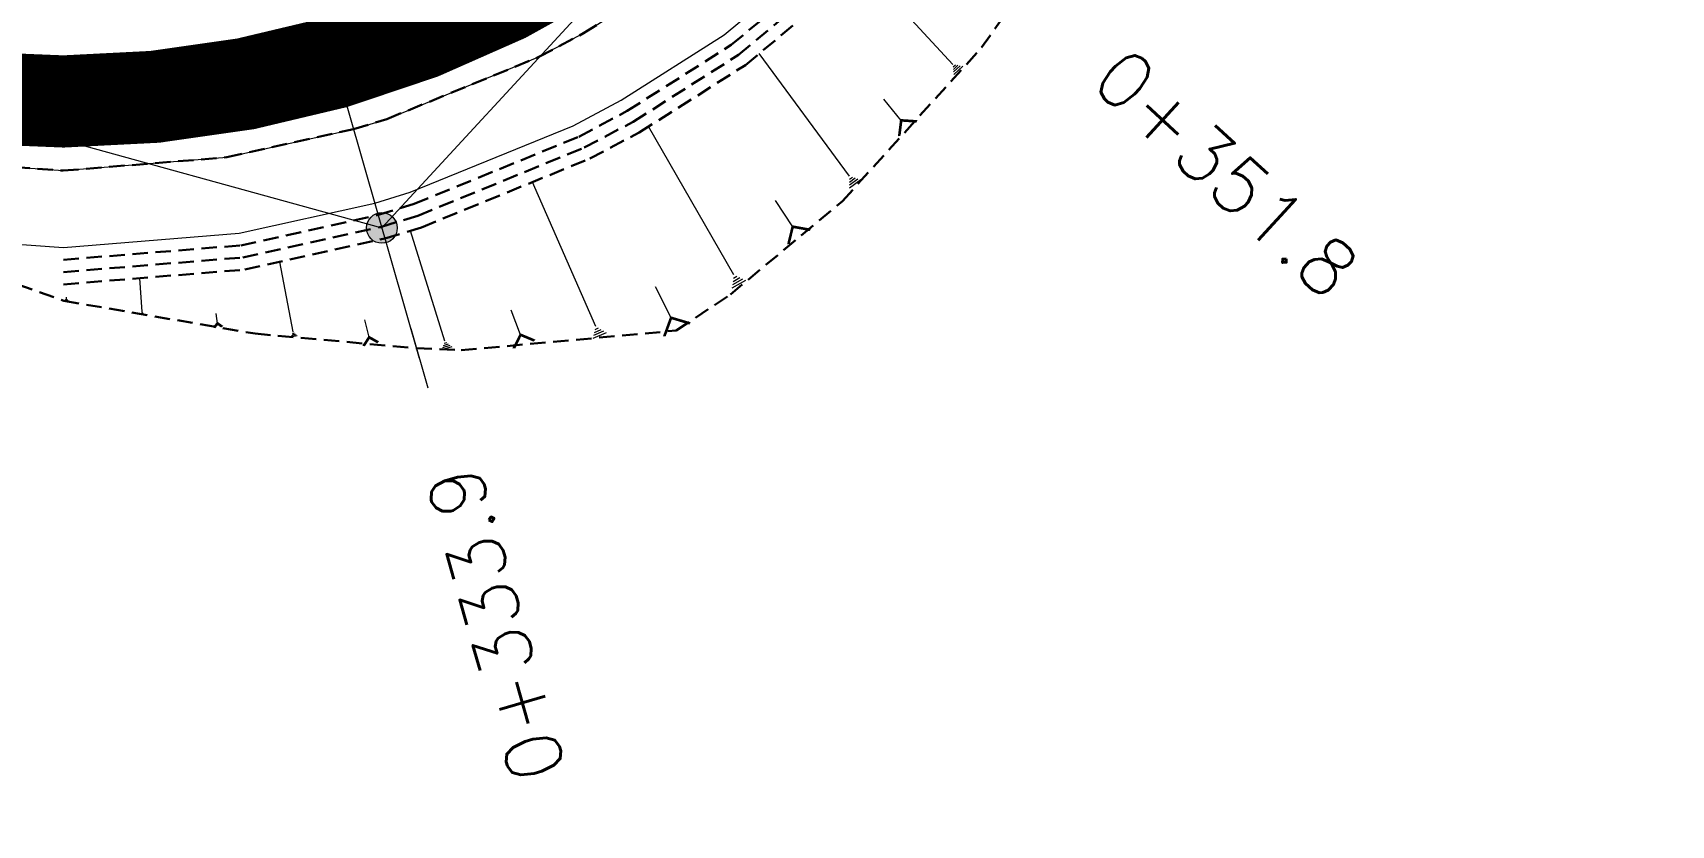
# Model space of a CAD drawing. Header units: metres. Extents: x 544752 to 548977, y 1840603 to 1844608.
# Drawn here: x 545363.2 to 545416.4, y 1844260.9 to 1844286.7 of the extents above; entities that cross this region are included whole.
import ezdxf

# ---------------------------------------------------------------- set-up
doc = ezdxf.new("R2010")
doc.units = ezdxf.units.M
doc.header["$MEASUREMENT"] = 0
for name, pattern in [('ACAD_ISO02W100', [15, 12, -3]), ('Anordnung Grundriss$0$GESTRICHELT', [0.75, 0.5, -0.25]), ('HIDDEN', [0.375, 0.25, -0.125])]:
    doc.linetypes.add(name, pattern=pattern)
doc.layers.add('C-ROAD', color=7, linetype='Continuous')
for name, color, linetype, lineweight in [('C-ROAD-CORR', 5, 'Continuous', 0), ('C-ROAD-SAMP', 150, 'HIDDEN', 0), ('C-ROAD-SAMP-TEXT', 11, 'Continuous', 0), ('C-ROAD-STAN', 11, 'Continuous', 0), ('C-TOPO-FEAT', 94, 'Continuous', 5)]:
    doc.layers.add(name, color=color, linetype=linetype, lineweight=lineweight)

# ---------------------------------------------------------------- blocks, each defined once
blk = doc.blocks.new('STA')
blk.add_circle((0, 0), 0.03600344113496039)
blk = doc.blocks.new('PI')
h = blk.add_hatch(color=256)
h.dxf.hatch_style = 1
h.paths.add_polyline_path([(0.01097384885793593, 0, 1), (-0.01097384885793593, 0, 1)])
at = {"xscale": 0.3048, "yscale": 0.3048, "zscale": 0.3048}
blk.add_blockref('STA', (0, 0), dxfattribs=at)

msp = doc.modelspace()

# ---------------------------------------------------------------- linework, layer by layer
at = {"layer": 'C-ROAD', "color": 3, "linetype": 'Continuous', "lineweight": 13}
for p, q in [((545374.5303801158, 1844280.333335138), (545387.9890117126, 1844294.97161803)), ((545355.3607934156, 1844285.619263271), (545374.5303801158, 1844280.333335138))]:
    msp.add_line(p, q, dxfattribs=at)
at = {"layer": 'C-ROAD', "color": 1, "linetype": 'ACAD_ISO02W100', "lineweight": -3, "ltscale": 0.1, "const_width": 3, "flags": 128}
msp.add_lwpolyline([(545355.3607934156, 1844285.619263271, 0.2811820190405089), (545387.9890117125, 1844294.97161803)], format="xyb", dxfattribs=at)
at = {"layer": 'C-ROAD-CORR', "color": 160, "linetype": 'Continuous'}
for p, q in [((545393.08976915, 1844285.655352985, 810.7981022884683), (545390.1613604098, 1844288.813791683, 806.4832484004131)), ((545389.7326366996, 1844282.013126721, 811.1940478806265), (545386.7978266838, 1844286.007374299, 806.2317221300742)), ((545393.0982767417, 1844285.57394191, 810.8637033352912), (545393.1703059078, 1844285.640725172, 810.8637033352912)), ((545393.1067843334, 1844285.492530835, 810.9293043821142), (545393.2508426657, 1844285.626097359, 810.9293043821142)), ((545393.1152919251, 1844285.41111976, 810.9949054289372), (545393.3313794234, 1844285.611469546, 810.9949054289372)), ((545393.1237995168, 1844285.329708685, 811.0605064757601), (545393.4119161812, 1844285.596841733, 811.0605064757601)), ((545391.4104550015, 1844283.833193242, 810.9963294227363), (545390.8421006277, 1844284.521577669, 810.1006843963884)), ((545385.9716740727, 1844278.804505744, 811.5557843790149), (545383.1970275703, 1844283.63318195, 805.9839370565599)), ((545381.4889477725, 1844277.12669279, 810.8905374545285), (545379.4298570665, 1844281.827221363, 805.748428042516)), ((545389.7289333538, 1844281.636234909, 811.4959288732881), (545390.0934159023, 1844281.904041802, 811.4959288732881)), ((545389.7298591902, 1844281.730457862, 811.4204586251227), (545390.0032211017, 1844281.931313032, 811.4204586251227)), ((545389.7307850267, 1844281.824680815, 811.3449883769573), (545389.913026301, 1844281.958584262, 811.3449883769573)), ((545389.7317108631, 1844281.918903768, 811.2695181287919), (545389.8228315003, 1844281.985855491, 811.2695181287919)), ((545387.8835021135, 1844280.374581726, 811.3777042946366), (545387.3291706857, 1844281.225531875, 810.3606229485167)), ((545376.5797784101, 1844276.646903344, 809.2770658242947), (545375.4610146666, 1844280.241576895, 805.5120558236912)), ((545371.6492655437, 1844276.952622573, 807.6012368547185), (545371.2153128578, 1844279.230322284, 805.281012942839)), ((545366.7353417965, 1844277.607181364, 806.1416747779989), (545366.6600086322, 1844278.699242168, 805.0465235368081)), ((545383.9298487268, 1844277.411063747, 811.673798249372), (545383.4261051768, 1844278.41286317, 810.5524531836256)), ((545385.9201369275, 1844278.384006569, 811.8948686225932), (545386.3609228799, 1844278.637290315, 811.8948686225932)), ((545385.9330212139, 1844278.489131362, 811.8100975616986), (545386.263610678, 1844278.679094172, 811.8100975616986)), ((545385.9459055001, 1844278.594256156, 811.725326500804), (545386.1662984763, 1844278.720898029, 811.725326500804)), ((545385.9587897864, 1844278.69938095, 811.6405554399095), (545386.0689862744, 1844278.762701886, 811.6405554399095)), ((545364.2768012575, 1844277.986269071, 805.4444027149061), (545364.276135211, 1844278.086362732, 805.3443197863379)), ((545366.690080876, 1844277.537282152, 806.2083235939998), (545366.7897719827, 1844277.544159101, 806.2083235939998)), ((545366.7013961062, 1844277.554756955, 806.1916613899996), (545366.7761644361, 1844277.559914667, 806.1916613899996)), ((545366.7127113363, 1844277.572231758, 806.1749991859994), (545366.7625568896, 1844277.575670233, 806.1749991859994)), ((545366.7240265664, 1844277.589706561, 806.1583369819991), (545366.7489493431, 1844277.591425799, 806.1583369819991)), ((545369.1886714343, 1844277.227659809, 806.8386926947413), (545369.1470410271, 1844277.547916639, 806.515486883401)), ((545374.1159897144, 1844276.776279608, 808.4261327316128), (545373.9738588415, 1844277.342550224, 807.8417858678399)), ((545379.0373002599, 1844276.858317537, 810.092111601991), (545378.7362444632, 1844277.663128449, 809.2312711785162)), ((545371.5717218174, 1844276.794217524, 807.7424247129898), (545371.7796221471, 1844276.833827182, 807.7424247129898)), ((545371.5911077489, 1844276.833818786, 807.707127748422), (545371.7470329963, 1844276.86352603, 807.707127748422)), ((545371.6104936806, 1844276.873420048, 807.6718307838541), (545371.7144438453, 1844276.893224877, 807.6718307838541)), ((545371.6298796121, 1844276.91302131, 807.6365338192863), (545371.6818546945, 1844276.922923725, 807.6365338192863)), ((545381.3997864034, 1844276.746963607, 811.2032127091194), (545381.8285226042, 1844276.934773704, 811.2032127091194)), ((545381.4220767457, 1844276.841895903, 811.1250438954717), (545381.7436288963, 1844276.982753475, 811.1250438954717)), ((545381.444367088, 1844276.936828198, 811.0468750818239), (545381.6587351883, 1844277.030733247, 811.0468750818239)), ((545381.4666574303, 1844277.031760494, 810.9687062681762), (545381.5738414804, 1844277.078713018, 810.9687062681762)), ((545376.4837707662, 1844276.377018508, 809.5062442713937), (545376.8119857119, 1844276.479168252, 809.5062442713937)), ((545376.5077726772, 1844276.444489717, 809.448949659619), (545376.7539338864, 1844276.521102025, 809.448949659619)), ((545376.5317745882, 1844276.511960926, 809.3916550478442), (545376.695882061, 1844276.563035798, 809.3916550478442)), ((545376.5557764992, 1844276.579432135, 809.3343604360695), (545376.6378302355, 1844276.604969571, 809.3343604360695))]:
    msp.add_line(p, q, dxfattribs=at)
at = {"layer": 'C-ROAD-CORR', "color": 5, "linetype": 'Anordnung Grundriss$0$GESTRICHELT', "lineweight": 30, "extrusion": (-0.4509394078726398, 0.5461727402854621, 0.7059383742201172), "const_width": 0.1, "elevation": 761931.5887802178}
msp.add_lwpolyline([(-1594777.761465605, -758274.2821274888), (-1594777.388279239, -758274.7797093104), (-1594777.015092873, -758274.282127489)], dxfattribs=at)
at = {"layer": 'C-ROAD-CORR', "color": 5, "linetype": 'Anordnung Grundriss$0$GESTRICHELT', "lineweight": 30, "extrusion": (-0.3862441609978812, 0.5929206067722774, 0.7065837545258433), "const_width": 0.1, "elevation": 883432.2595781549}
msp.add_lwpolyline([(-1463639.738754409, -880979.6281584965), (-1463639.314043301, -880980.1944399736), (-1463638.889332193, -880979.6281584963)], dxfattribs=at)
at = {"layer": 'C-ROAD-CORR', "color": 5, "linetype": 'Anordnung Grundriss$0$GESTRICHELT', "lineweight": 30, "extrusion": (-0.004704845154014281, 0.7070453907481239, 0.7071525152708642), "const_width": 0.1, "elevation": 1301991.967010188}
msp.add_lwpolyline([(-557624.2297741455, -1301021.203294977), (-557624.1879011431, -1301021.259125646), (-557624.1460281407, -1301021.203294977)], dxfattribs=at)
at = {"layer": 'C-ROAD-CORR', "color": 5, "linetype": 'Anordnung Grundriss$0$GESTRICHELT', "lineweight": 30, "extrusion": (-0.3176650966743725, 0.6317434947277993, 0.707099033533471), "const_width": 0.1, "elevation": 992434.7518711914}
msp.add_lwpolyline([(-1315777.863047735, -991264.511399581), (-1315777.393980906, -991265.1368220188), (-1315776.924914077, -991264.511399581)], dxfattribs=at)
at = {"layer": 'C-ROAD-CORR', "color": 5, "linetype": 'Anordnung Grundriss$0$GESTRICHELT', "lineweight": 30, "extrusion": (-0.09118631523713171, 0.7014834109887806, 0.7068281828146215), "const_width": 0.1, "elevation": 1244569.970035905}
msp.add_lwpolyline([(-778557.8841111735, -1242449.060917581), (-778557.7490357413, -1242449.241018157), (-778557.6139603092, -1242449.060917581)], dxfattribs=at)
at = {"layer": 'C-ROAD-CORR', "color": 5, "linetype": 'Anordnung Grundriss$0$GESTRICHELT', "lineweight": 30, "extrusion": (-0.1722158961134369, 0.6861338389677208, 0.7067970289618257), "const_width": 0.1, "elevation": 1172070.005714248}
msp.add_lwpolyline([(-977943.9499801421, -1169900.703339668), (-977943.7057933756, -1169901.028922023), (-977943.4616066092, -1169900.703339668)], dxfattribs=at)
at = {"layer": 'C-ROAD-CORR', "color": 5, "linetype": 'Anordnung Grundriss$0$GESTRICHELT', "lineweight": 30, "extrusion": (-0.2479670417725759, 0.6628890167661677, 0.7064633731803376), "const_width": 0.1, "elevation": 1087887.147136337}
msp.add_lwpolyline([(-1156971.194231261, -1084764.990010747), (-1156970.834909366, -1084765.469106608), (-1156970.475587471, -1084764.990010747)], dxfattribs=at)
at = {"layer": 'C-ROAD-SAMP', "color": 1, "linetype": 'Continuous', "lineweight": 13}
msp.add_lwpolyline([(545370.234375942, 1844295.321107266), (545372.9897595611, 1844285.708206502), (545375.7451431802, 1844276.095305737)], dxfattribs=at)
at = {"layer": 'C-ROAD-SAMP-TEXT', "color": 1, "linetype": 'Continuous', "lineweight": -3}
msp.add_line((545373.265297923, 1844284.746916425), (545372.7142211992, 1844286.669496578), dxfattribs=at)
at = {"layer": 'C-ROAD-SAMP-TEXT', "color": 4, "linetype": 'Continuous', "lineweight": 5}
msp.add_line((545375.4696048184, 1844277.056595813), (545376.0206815422, 1844275.134015661), dxfattribs=at)

# ---------------------------------------------------------------- block references
at = {"layer": 'C-ROAD-STAN', "color": 3, "linetype": 'Continuous', "lineweight": -3, "xscale": 45.56286554269575, "yscale": 45.56286554269575, "zscale": 45.56286554269575, "rotation": 334.5}
msp.add_blockref('PI', (545374.5303801158, 1844280.333335138), dxfattribs=at)

# ---------------------------------------------------------------- texts
at = {"layer": 'C-ROAD-SAMP-TEXT', "color": 1, "linetype": 'Continuous', "lineweight": -3, "char_height": 1.8, "attachment_point": 5, "bg_fill": 3, "box_fill_scale": 1.416666666666667, "bg_fill_color": 256, "bg_fill_true_color": 13158600, "bg_fill_transparency": 0}
for s, insert, width, rotation in [('{\\Fsimplex.shx|c0;0+351.8}', (545401.9757892113, 1844282.11198914), 10.908, 317.40415609894615), ('{\\Fsimplex.shx|c0;0+333.9}', (545378.2249884375, 1844267.443695049), 11.16771428571429, 105.99409957837537)]:
    msp.add_mtext(s, dxfattribs=dict(at, insert=insert, width=width, rotation=rotation))

# ---------------------------------------------------------------- next in the draw order: linework, layer by layer
at = {"layer": 'C-ROAD-CORR', "color": 150, "linetype": 'Anordnung Grundriss$0$GESTRICHELT', "lineweight": 30}
msp.add_polyline3d([(545359.1784190923, 1844284.80915305, 804.8051171396083), (545364.1604337165, 1844284.447970328, 805.0887512805433), (545369.1390761898, 1844284.852991063, 805.3869833159475), (545372.9897595611, 1844285.708206502, 805.6327130801676), (545373.9972022679, 1844286.014685379, 805.699813245821), (545378.620503379, 1844287.905719358, 806.0272410701639), (545379.9783231746, 1844288.627604192, 806.1308889572535), (545382.9001962317, 1844290.481598191, 806.365767404655), (545386.7355824149, 1844293.681713111, 806.7049842872627), (545387.9890117126, 1844294.97161803, 806.8270224801619), (545390.155640898, 1844297.328152624, 807.0442011698705), (545393.5397537639, 1844301.008883545, 807.3834180524781), (545396.9238666297, 1844304.689614465, 807.7226349350858), (545400.3079794956, 1844308.370345386, 808.0618518176935), (545403.6920923615, 1844312.051076307, 808.4010687003013), (545407.0762052274, 1844315.731807228, 808.740285582909), (545410.4603180933, 1844319.412538148, 809.0795024655167), (545412.6271722679, 1844321.769317451, 809.2967037077062)], dxfattribs=at)
msp.add_polyline3d([(545359.1784190923, 1844284.80915305, 804.8051171396083), (545364.1604337165, 1844284.447970328, 805.0887512805433), (545369.1390761898, 1844284.852991063, 805.3869833159475), (545372.9897595611, 1844285.708206502, 805.6327130801676), (545373.9972022679, 1844286.014685379, 805.699813245821), (545378.620503379, 1844287.905719358, 806.0272410701639), (545379.9783231746, 1844288.627604192, 806.1308889572535), (545382.9001962317, 1844290.481598191, 806.365767404655), (545386.7355824149, 1844293.681713111, 806.7049842872627), (545387.9890117126, 1844294.97161803, 806.8270224801619), (545390.155640898, 1844297.328152624, 807.0442011698705), (545393.5397537639, 1844301.008883545, 807.3834180524781), (545396.9238666297, 1844304.689614465, 807.7226349350858), (545400.3079794956, 1844308.370345386, 808.0618518176935), (545403.6920923615, 1844312.051076307, 808.4010687003013), (545407.0762052274, 1844315.731807228, 808.740285582909), (545410.4603180933, 1844319.412538148, 809.0795024655167), (545412.6271722679, 1844321.769317451, 809.2967037077062)], dxfattribs=at)
at = {"layer": 'C-ROAD-CORR', "color": 5, "linetype": 'Anordnung Grundriss$0$GESTRICHELT', "lineweight": 30}
msp.add_polyline3d([(545358.8440911107, 1844282.584130623, 804.7376171396083), (545364.170336133, 1844282.197992119, 805.0212512805433), (545369.4929760069, 1844282.630997607, 805.3194833159475), (545373.6097208755, 1844283.545303829, 805.5652130801676), (545374.6867724513, 1844283.872958748, 805.632313245821), (545379.6295187874, 1844285.894652998, 805.9597410701639), (545381.0811566233, 1844286.666416189, 806.0633889572536), (545384.2049153835, 1844288.648511195, 806.298267404655), (545388.3053061105, 1844292.069736833, 806.6374842872627), (545389.645340627, 1844293.448767241, 806.7595224801619), (545391.8119698124, 1844295.805301834, 806.9767011698705), (545395.1960826783, 1844299.486032755, 807.3159180524781), (545398.580195544, 1844303.166763676, 807.6551349350858), (545401.96430841, 1844306.847494597, 807.9943518176935), (545405.3484212758, 1844310.528225517, 808.3335687003013), (545408.7325341417, 1844314.208956438, 808.672785582909), (545412.1166470076, 1844317.889687359, 809.0120024655167), (545414.2835011822, 1844320.246466662, 809.2292037077062)], dxfattribs=at)
at = {"layer": 'C-ROAD-CORR', "color": 160, "linetype": 'Anordnung Grundriss$0$GESTRICHELT', "lineweight": 30}
msp.add_polyline3d([(545358.8440911107, 1844282.584130623, 804.5876171396084), (545364.170336133, 1844282.197992119, 804.8712512805433), (545369.4929760069, 1844282.630997607, 805.1694833159476), (545373.6097208755, 1844283.545303829, 805.4152130801676), (545374.6867724513, 1844283.872958748, 805.482313245821), (545379.6295187874, 1844285.894652998, 805.8097410701639), (545381.0811566233, 1844286.666416189, 805.9133889572536), (545384.2049153835, 1844288.648511195, 806.148267404655), (545388.3053061105, 1844292.069736833, 806.4874842872628), (545389.645340627, 1844293.448767241, 806.6095224801619), (545391.8119698124, 1844295.805301834, 806.8267011698705), (545395.1960826783, 1844299.486032755, 807.1659180524781), (545398.580195544, 1844303.166763676, 807.5051349350858), (545401.96430841, 1844306.847494597, 807.8443518176936), (545405.3484212758, 1844310.528225517, 808.1835687003013), (545408.7325341417, 1844314.208956438, 808.522785582909), (545412.1166470076, 1844317.889687359, 808.8620024655168), (545414.2835011822, 1844320.246466662, 809.0792037077063)], dxfattribs=at)
at = {"layer": 'C-ROAD-CORR', "color": 11, "linetype": 'Anordnung Grundriss$0$GESTRICHELT', "lineweight": 30}
msp.add_polyline3d([(545358.4583923356, 1844280.017224853, 804.5738029774376), (545364.1889796711, 1844277.961899401, 805.4573850244581), (545370.4065039693, 1844276.895325939, 807.3274487788847), (545375.6524984706, 1844276.418521856, 809.1789814605318), (545377.1077591198, 1844276.353649263, 809.7317557317725), (545384.0953175329, 1844276.993879476, 812.118010383364), (545385.8601383045, 1844278.167869511, 812.0134639083801), (545389.5011733755, 1844281.20744494, 811.6317123037185), (545394.0222087466, 1844286.19895113, 811.0319397617918), (545395.4000689809, 1844288.157793605, 810.7768941896488), (545397.299157713, 1844290.760308443, 810.6306390137495), (545400.1932604483, 1844294.891561182, 810.3042134720845), (545403.1327903159, 1844298.981047612, 810.0394973210938), (545406.0497623094, 1844303.091274052, 809.744137970836), (545409.0060645883, 1844307.165339705, 809.5022058965925), (545411.9446907537, 1844311.255657011, 809.2362621330541), (545414.8836440899, 1844315.345673513, 808.9707628066708), (545416.4392612018, 1844318.264432285, 808.8435769613018)], dxfattribs=at)
at = {"layer": 'C-ROAD-CORR', "color": 92, "linetype": 'Anordnung Grundriss$0$GESTRICHELT', "lineweight": 30}
for points in [[(545364.1830992476, 1844279.298020205, 804.5212512805433), (545369.9491135491, 1844279.76709493, 804.8194833159475), (545374.408782125, 1844280.757562608, 805.0652130801676), (545375.5755517989, 1844281.11251109, 805.132313245821), (545380.9300275359, 1844283.302611911, 805.4597410701639), (545382.5025864015, 1844284.138662762, 805.5633889572536), (545385.8865534014, 1844286.285865733, 805.798267404655), (545390.3285055405, 1844289.99207852, 806.1374842872627), (545391.780164561, 1844291.485981779, 806.2595224801619), (545393.9467937464, 1844293.842516372, 806.4767011698705), (545397.3309066123, 1844297.523247293, 806.8159180524781), (545400.7150194781, 1844301.203978214, 807.1551349350858), (545404.099132344, 1844304.884709134, 807.4943518176935), (545407.4832452099, 1844308.565440055, 807.8335687003013), (545410.8673580758, 1844312.246170976, 808.172785582909), (545414.2514709417, 1844315.926901897, 808.5120024655167)], [(545364.1848596772, 1844278.898024078, 804.5212512805433), (545370.0120290722, 1844279.372073871, 804.8194833159475), (545374.5189974698, 1844280.373046577, 805.0652130801676), (545375.6981420537, 1844280.731759689, 805.132313245821), (545381.109408053, 1844282.945089002, 805.4597410701639), (545382.6986456813, 1844283.790007117, 805.5633889572536), (545386.1185034729, 1844285.959983601, 805.798267404655), (545390.6075675308, 1844289.705504959, 806.1374842872627), (545392.0746230347, 1844291.215252749, 806.2595224801619), (545394.2412522201, 1844293.571787343, 806.4767011698705), (545397.625365086, 1844297.252518264, 806.8159180524781), (545401.0094779518, 1844300.933249184, 807.1551349350858), (545404.3935908177, 1844304.613980105, 807.4943518176935), (545407.7777036836, 1844308.294711026, 807.8335687003013), (545411.1618165495, 1844311.975441947, 808.172785582909), (545414.5459294154, 1844315.656172867, 808.5120024655167)]]:
    msp.add_polyline3d(points, dxfattribs=at)
at = {"layer": 'C-ROAD-CORR', "color": 1, "linetype": 'Anordnung Grundriss$0$GESTRICHELT', "lineweight": 30}
for points in [[(545364.1866201068, 1844278.498027952, 804.9212512805433), (545370.0749445951, 1844278.977052812, 805.2194833159475), (545374.6292128145, 1844279.988530547, 805.4652130801676), (545375.8207323086, 1844280.351008288, 805.532313245821), (545381.28878857, 1844282.587566094, 805.8597410701639), (545382.8947049611, 1844283.441351472, 805.9633889572535), (545386.3504535443, 1844285.634101468, 806.198267404655), (545390.8866295211, 1844289.418931399, 806.5374842872627), (545392.3690815083, 1844290.94452372, 806.6595224801619), (545394.5357106937, 1844293.301058314, 806.8767011698704), (545397.9198235596, 1844296.981789234, 807.2159180524781), (545401.3039364254, 1844300.662520155, 807.5551349350858), (545404.6880492913, 1844304.343251076, 807.8943518176935), (545408.0721621572, 1844308.023981997, 808.2335687003012), (545411.456275023, 1844311.704712917, 808.572785582909), (545414.840387889, 1844315.385443838, 808.9120024655167)], [(545364.1889796711, 1844277.961899401, 805.4573850244581), (545370.4065039693, 1844276.895325939, 807.3274487788847), (545375.6524984706, 1844276.418521856, 809.1789814605318), (545377.1077591198, 1844276.353649263, 809.7317557317725), (545384.0953175329, 1844276.993879476, 812.118010383364), (545385.8601383045, 1844278.167869511, 812.0134639083801), (545389.5011733755, 1844281.20744494, 811.6317123037185), (545394.0222087466, 1844286.19895113, 811.0319397617918), (545395.4000689809, 1844288.157793605, 810.7768941896488), (545397.299157713, 1844290.760308443, 810.6306390137495), (545400.1932604483, 1844294.891561182, 810.3042134720845), (545403.1327903159, 1844298.981047612, 810.0394973210938), (545406.0497623094, 1844303.091274052, 809.744137970836), (545409.0060645883, 1844307.165339705, 809.5022058965925), (545411.9446907537, 1844311.255657011, 809.2362621330541), (545414.8836440899, 1844315.345673513, 808.9707628066708)]]:
    msp.add_polyline3d(points, dxfattribs=at)
at = {"layer": 'C-TOPO-FEAT', "color": 94, "linetype": 'Continuous', "lineweight": 0, "ltscale": 2}
for points in [[(545359.1784190923, 1844284.80915305, 804.6551171396084), (545364.1604337165, 1844284.447970328, 804.9387512805433), (545369.1390761898, 1844284.852991063, 805.2369833159476), (545372.9897595611, 1844285.708206502, 805.4827130801676), (545373.9972022679, 1844286.014685379, 805.549813245821), (545378.620503379, 1844287.905719358, 805.8772410701639), (545379.9783231746, 1844288.627604192, 805.9808889572536), (545382.9001962317, 1844290.481598191, 806.215767404655), (545386.7355824149, 1844293.681713111, 806.5549842872628), (545387.9890117126, 1844294.97161803, 806.6770224801619), (545390.155640898, 1844297.328152624, 806.8942011698705), (545393.5397537639, 1844301.008883545, 807.2334180524781), (545396.9238666297, 1844304.689614465, 807.5726349350858), (545400.3079794956, 1844308.370345386, 807.9118518176936), (545403.6920923615, 1844312.051076307, 808.2510687003013), (545407.0762052274, 1844315.731807228, 808.590285582909), (545410.4603180933, 1844319.412538148, 808.9295024655167), (545412.6271722679, 1844321.769317451, 809.1467037077063)], [(545359.1784190923, 1844284.80915305, 804.6551171396084), (545364.1604337165, 1844284.447970328, 804.9387512805433), (545369.1390761898, 1844284.852991063, 805.2369833159476), (545372.9897595611, 1844285.708206502, 805.4827130801676), (545373.9972022679, 1844286.014685379, 805.549813245821), (545378.620503379, 1844287.905719358, 805.8772410701639), (545379.9783231746, 1844288.627604192, 805.9808889572536), (545382.9001962317, 1844290.481598191, 806.215767404655), (545386.7355824149, 1844293.681713111, 806.5549842872628), (545387.9890117126, 1844294.97161803, 806.6770224801619), (545390.155640898, 1844297.328152624, 806.8942011698705), (545393.5397537639, 1844301.008883545, 807.2334180524781), (545396.9238666297, 1844304.689614465, 807.5726349350858), (545400.3079794956, 1844308.370345386, 807.9118518176936), (545403.6920923615, 1844312.051076307, 808.2510687003013), (545407.0762052274, 1844315.731807228, 808.590285582909), (545410.4603180933, 1844319.412538148, 808.9295024655167), (545412.6271722679, 1844321.769317451, 809.1467037077063)], [(545359.1784190923, 1844284.80915305, 804.3551171396083), (545364.1604337165, 1844284.447970328, 804.6387512805433), (545369.1390761898, 1844284.852991063, 804.9369833159475), (545372.9897595611, 1844285.708206502, 805.1827130801676), (545373.9972022679, 1844286.014685379, 805.249813245821), (545378.620503379, 1844287.905719358, 805.5772410701638), (545379.9783231746, 1844288.627604192, 805.6808889572535), (545382.9001962317, 1844290.481598191, 805.915767404655), (545386.7355824149, 1844293.681713111, 806.2549842872627), (545387.9890117126, 1844294.97161803, 806.3770224801618), (545390.155640898, 1844297.328152624, 806.5942011698704), (545393.5397537639, 1844301.008883545, 806.933418052478), (545396.9238666297, 1844304.689614465, 807.2726349350858), (545400.3079794956, 1844308.370345386, 807.6118518176935), (545403.6920923615, 1844312.051076307, 807.9510687003012), (545407.0762052274, 1844315.731807228, 808.290285582909), (545410.4603180933, 1844319.412538148, 808.6295024655167), (545412.6271722679, 1844321.769317451, 808.8467037077062)], [(545359.1784190923, 1844284.80915305, 804.3551171396083), (545364.1604337165, 1844284.447970328, 804.6387512805433), (545369.1390761898, 1844284.852991063, 804.9369833159475), (545372.9897595611, 1844285.708206502, 805.1827130801676), (545373.9972022679, 1844286.014685379, 805.249813245821), (545378.620503379, 1844287.905719358, 805.5772410701638), (545379.9783231746, 1844288.627604192, 805.6808889572535), (545382.9001962317, 1844290.481598191, 805.915767404655), (545386.7355824149, 1844293.681713111, 806.2549842872627), (545387.9890117126, 1844294.97161803, 806.3770224801618), (545390.155640898, 1844297.328152624, 806.5942011698704), (545393.5397537639, 1844301.008883545, 806.933418052478), (545396.9238666297, 1844304.689614465, 807.2726349350858), (545400.3079794956, 1844308.370345386, 807.6118518176935), (545403.6920923615, 1844312.051076307, 807.9510687003012), (545407.0762052274, 1844315.731807228, 808.290285582909), (545410.4603180933, 1844319.412538148, 808.6295024655167), (545412.6271722679, 1844321.769317451, 808.8467037077062)], [(545358.8440911107, 1844282.584130623, 804.2876171396083), (545364.170336133, 1844282.197992119, 804.5712512805433), (545369.4929760069, 1844282.630997607, 804.8694833159475), (545373.6097208755, 1844283.545303829, 805.1152130801676), (545374.6867724513, 1844283.872958748, 805.182313245821), (545379.6295187874, 1844285.894652998, 805.5097410701638), (545381.0811566233, 1844286.666416189, 805.6133889572535), (545384.2049153835, 1844288.648511195, 805.848267404655), (545388.3053061105, 1844292.069736833, 806.1874842872627), (545389.645340627, 1844293.448767241, 806.3095224801618), (545391.8119698124, 1844295.805301834, 806.5267011698704), (545395.1960826783, 1844299.486032755, 806.865918052478), (545398.580195544, 1844303.166763676, 807.2051349350858), (545401.96430841, 1844306.847494597, 807.5443518176935), (545405.3484212758, 1844310.528225517, 807.8835687003012), (545408.7325341417, 1844314.208956438, 808.222785582909), (545412.1166470076, 1844317.889687359, 808.5620024655167), (545414.2835011822, 1844320.246466662, 808.7792037077062)], [(545358.4726155757, 1844280.111883481, 804.6376171396083), (545364.181338818, 1844279.698016331, 804.9212512805433), (545369.886198026, 1844280.162115989, 805.2194833159475), (545374.2985667803, 1844281.142078638, 805.4652130801676), (545375.452961544, 1844281.493262491, 805.532313245821), (545380.7506470189, 1844283.66013482, 805.8597410701639), (545382.3065271218, 1844284.487318408, 805.9633889572535), (545385.65460333, 1844286.611747866, 806.198267404655), (545390.0494435502, 1844290.27865208, 806.5374842872627), (545391.4857060873, 1844291.756710808, 806.6595224801619), (545393.6523352728, 1844294.113245401, 806.8767011698704), (545397.0364481386, 1844297.793976322, 807.2159180524781), (545400.4205610044, 1844301.474707243, 807.5551349350858), (545403.8046738703, 1844305.155438164, 807.8943518176935), (545407.1887867362, 1844308.836169084, 808.2335687003012), (545410.5728996021, 1844312.516900005, 808.572785582909), (545413.957012468, 1844316.197630926, 808.9120024655167), (545416.1238666426, 1844318.554410229, 809.1292037077062)]]:
    msp.add_polyline3d(points, dxfattribs=at)

doc.saveas('drawing.dxf')
